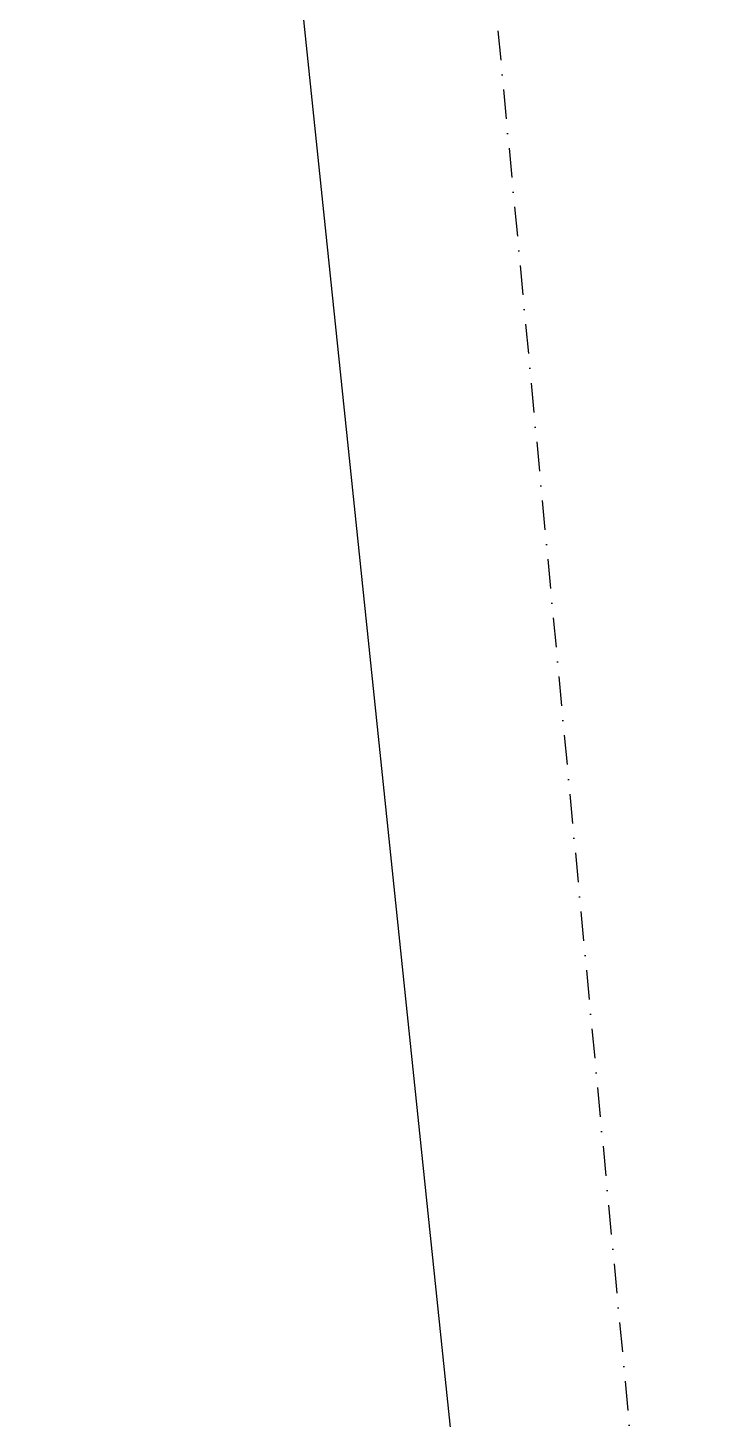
# Model space of a CAD drawing. Header units: millimetres. Extents: x 340 to 1003762, y 22 to 362022.
# Drawn here: x 530475 to 541941, y 267838 to 291432 of the extents above; entities that cross this region are included whole.
import ezdxf

# ---------------------------------------------------------------- set-up
doc = ezdxf.new("R2010")
doc.units = ezdxf.units.MM
doc.linetypes.add('LSBB_P_002 - PLANTA 1° NIVEL SALA DE VENTAS$0$DASHDOT', pattern=[1, 0.5, -0.25, 0, -0.25])
for name, color, linetype in [('A-DEMOLICION SV', 40, 'Continuous'), ('LSBB_P_002 - PLANTA 1° NIVEL SALA DE VENTAS$0$EJES-CALLE', 1, 'LSBB_P_002 - PLANTA 1° NIVEL SALA DE VENTAS$0$DASHDOT'), ('LSBB_P_002 - PLANTA 1° NIVEL SALA DE VENTAS$0$PAVIMENTOS', 8, 'Continuous')]:
    doc.layers.add(name, color=color, linetype=linetype)

# ---------------------------------------------------------------- blocks, each defined once
blk = doc.blocks.new('LSBB_P_002 - PLANTA 1° NIVEL SALA DE VENTAS', base_point=(223.57, 14.22))
at = {"layer": 'LSBB_P_002 - PLANTA 1° NIVEL SALA DE VENTAS$0$EJES-CALLE', "color": 1}
blk.add_line((757.542, 349.302), (769.108, 226.405), dxfattribs=at)
at = {"layer": 'LSBB_P_002 - PLANTA 1° NIVEL SALA DE VENTAS$0$PAVIMENTOS'}
blk.add_line((764.777, 244.221), (753.694, 350.567), dxfattribs=at)

msp = doc.modelspace()

# ---------------------------------------------------------------- block references
at = {"layer": 'A-DEMOLICION SV', "xscale": 1000, "yscale": 1000, "zscale": 1000}
msp.add_blockref('LSBB_P_002 - PLANTA 1° NIVEL SALA DE VENTAS', (351, 112), dxfattribs=at)

doc.saveas('drawing.dxf')
